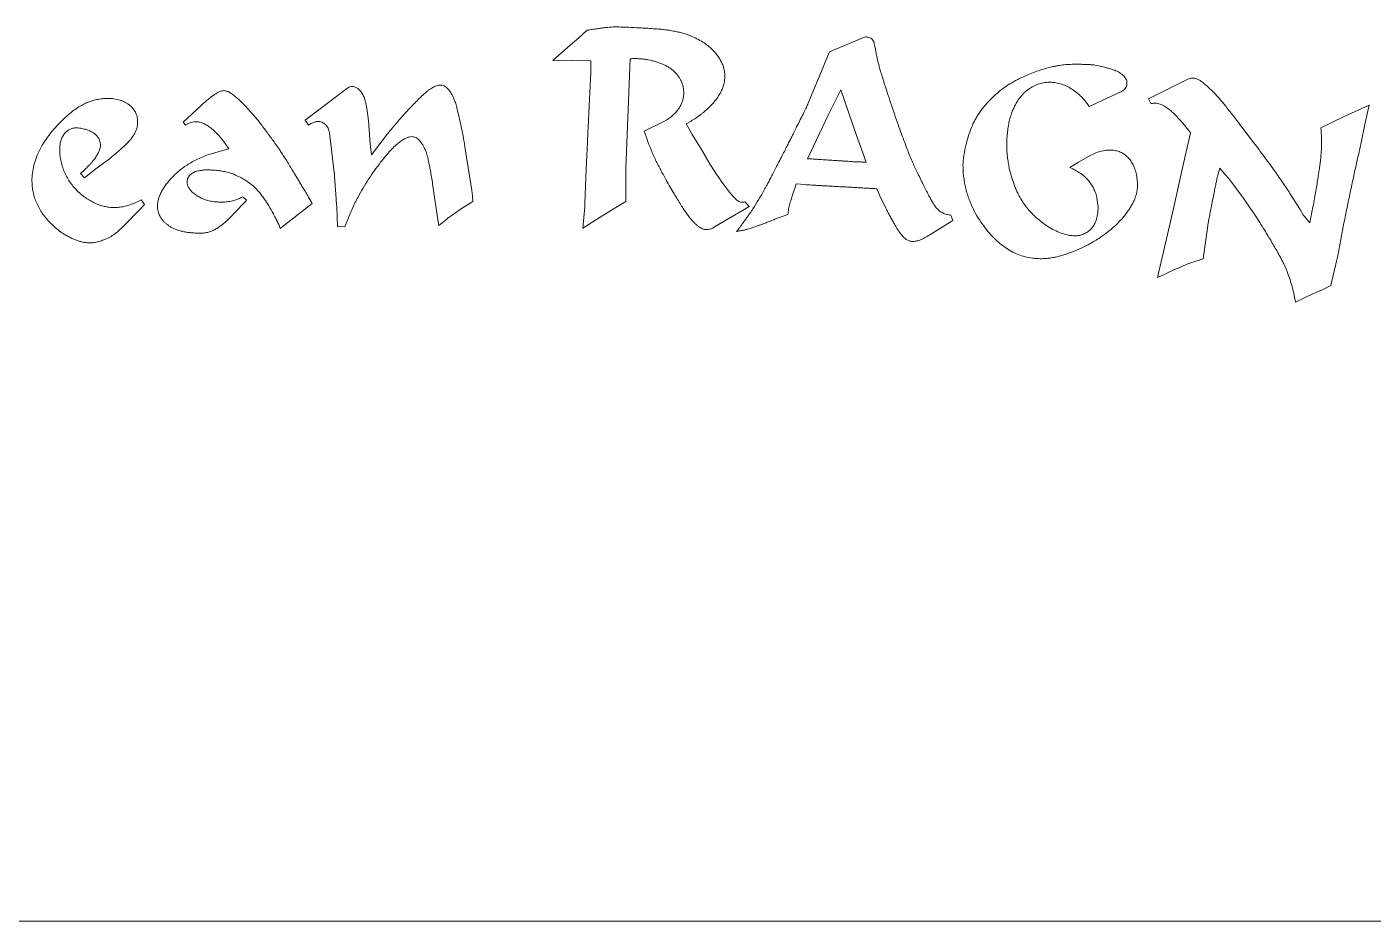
# Model space of a CAD drawing. Header units: millimetres. Extents: x -30 to 30, y -30 to 30.
# Drawn here: x -6.81 to 16.04, y -30 to -14.82 of the extents above; entities that cross this region are included whole.
import ezdxf

# ---------------------------------------------------------------- set-up
doc = ezdxf.new("R2010")
doc.units = ezdxf.units.MM

msp = doc.modelspace()

# ---------------------------------------------------------------- linework, layer by layer
at = {"color": 7, "linetype": 'Continuous', "lineweight": 15}
for p, q in [((2.416, -15.127), (2.563, -15.001)), ((2.563, -15.001), (2.705, -14.874)), ((6.816, -15.241), (7.409, -14.99)), ((2.122, -15.39), (2.269, -15.259)), ((2.269, -15.259), (2.416, -15.127)), ((6.74, -15.427), (6.816, -15.241)), ((2.452, -15.385), (2.122, -15.39)), ((2.766, -15.393), (2.452, -15.385)), ((2.766, -15.617), (2.766, -15.393)), ((3.435, -15.361), (3.36, -17.223)), ((6.458, -16.114), (6.719, -15.472)), ((6.719, -15.472), (6.74, -15.427)), ((12.232, -16.038), (12.9, -15.706)), ((-2.08, -16.4), (-1.358, -15.851)), ((7.012, -15.884), (6.908, -16.092)), ((7.278, -16.661), (7.012, -15.884)), ((11.772, -15.917), (11.349, -16.115)), ((13.215, -15.815), (13.35, -15.942)), ((-4.155, -16.435), (-3.85, -16.153)), ((6.908, -16.092), (6.803, -16.305)), ((7.843, -16.066), (7.919, -16.295)), ((11.349, -16.115), (11.223, -16.167)), ((12.272, -16.12), (12.232, -16.038)), ((15.552, -16.337), (15.977, -16.146)), ((15.977, -16.146), (15.939, -16.324)), ((-4.116, -16.488), (-4.155, -16.435)), ((-2.024, -16.486), (-2.08, -16.4)), ((-1.012, -16.381), (-1.008, -16.408)), ((-1.008, -16.408), (-0.984, -16.727)), ((3.674, -16.586), (3.982, -16.438)), ((3.982, -16.438), (4.066, -16.391)), ((4.467, -16.417), (4.383, -16.464)), ((6.803, -16.305), (6.447, -17.056)), ((15.159, -16.529), (15.552, -16.337)), ((15.939, -16.324), (15.906, -16.476)), ((-1.984, -16.459), (-2.024, -16.486)), ((-1.656, -16.718), (-1.67, -16.618)), ((-0.958, -16.992), (-0.684, -16.632)), ((4.383, -16.464), (4.455, -16.585)), ((4.455, -16.585), (4.489, -16.642)), ((4.489, -16.642), (4.644, -16.899)), ((7.359, -16.891), (7.278, -16.661)), ((12.801, -17.262), (12.947, -16.616)), ((12.914, -16.572), (12.838, -16.48)), ((12.947, -16.616), (12.914, -16.572)), ((13.819, -16.52), (14.021, -16.785)), ((15.906, -16.476), (15.842, -16.78)), ((-3.543, -16.932), (-3.38, -16.887)), ((-3.38, -16.887), (-3.44, -16.799)), ((-1.646, -16.801), (-1.656, -16.718)), ((-1.588, -17.288), (-1.646, -16.801)), ((-0.984, -16.727), (-0.978, -16.801)), ((-0.978, -16.801), (-0.958, -16.992)), ((0.629, -16.856), (0.714, -17.38)), ((4.644, -16.899), (4.794, -17.156)), ((7.441, -17.115), (7.359, -16.891)), ((-5.458, -17.1), (-5.635, -17.229)), ((-5.435, -17.085), (-5.458, -17.1)), ((-5.251, -16.928), (-5.435, -17.085)), ((-3.696, -16.977), (-3.633, -16.96)), ((-3.633, -16.96), (-3.543, -16.932)), ((10.897, -17.206), (11.043, -17.115)), ((11.043, -17.115), (11.267, -16.988)), ((-5.895, -17.308), (-5.838, -17.258)), ((-5.829, -17.381), (-5.895, -17.308)), ((-5.635, -17.229), (-5.829, -17.381)), ((3.36, -17.223), (3.358, -17.501)), ((4.794, -17.156), (4.914, -17.344)), ((10.946, -17.227), (10.897, -17.206)), ((12.655, -17.904), (12.801, -17.262)), ((13.411, -17.327), (13.393, -17.398)), ((13.445, -17.217), (13.411, -17.327)), ((13.525, -17.311), (13.445, -17.217)), ((13.594, -17.393), (13.525, -17.311)), ((0.177, -18.127), (0.081, -17.484)), ((0.714, -17.38), (0.745, -17.598)), ((3.358, -17.501), (3.361, -17.785)), ((6.227, -17.559), (6.197, -17.653)), ((6.254, -17.483), (6.227, -17.559)), ((6.4, -17.496), (6.254, -17.483)), ((6.419, -17.497), (6.4, -17.496)), ((7.63, -17.59), (7.617, -17.566)), ((7.67, -17.684), (7.63, -17.59)), ((13.855, -17.743), (13.594, -17.393)), ((-4.927, -17.787), (-4.866, -17.755)), ((-4.866, -17.755), (-4.809, -17.832)), ((-3.086, -17.772), (-3.298, -17.994)), ((-3.14, -17.702), (-3.077, -17.762)), ((-3.077, -17.762), (-3.086, -17.772)), ((-1.963, -17.817), (-2.507, -18.24)), ((-2.028, -17.706), (-1.963, -17.817)), ((0.765, -17.785), (0.625, -17.865)), ((0.745, -17.598), (0.756, -17.685)), ((0.756, -17.685), (0.765, -17.785)), ((3.361, -17.785), (3.164, -17.9)), ((5.381, -17.789), (5.455, -17.869)), ((7.775, -17.896), (7.67, -17.684)), ((11.375, -17.845), (11.358, -17.727)), ((14.634, -17.645), (14.807, -17.918)), ((-4.809, -17.832), (-4.89, -17.917)), ((2.63, -18.235), (2.662, -17.871)), ((2.972, -18.021), (2.803, -18.128)), ((3.164, -17.9), (2.972, -18.021)), ((5.343, -17.933), (4.865, -18.215)), ((5.455, -17.869), (5.343, -17.933)), ((6.111, -18.004), (5.891, -18.085)), ((8.879, -18.013), (8.909, -18.107)), ((12.519, -18.492), (12.655, -17.904)), ((14.807, -17.918), (14.86, -18.006)), ((14.86, -18.006), (14.97, -18.143)), ((14.97, -18.143), (15.024, -17.874)), ((-1.407, -18.213), (-1.535, -18.206)), ((-1.385, -18.158), (-1.407, -18.213)), ((-1.367, -18.112), (-1.385, -18.158)), ((0.187, -18.191), (0.177, -18.127)), ((2.803, -18.128), (2.63, -18.235)), ((4.865, -18.215), (4.837, -18.233)), ((8.909, -18.107), (8.523, -18.348)), ((13.235, -18.233), (13.19, -18.554)), ((13.247, -18.147), (13.235, -18.233)), ((12.385, -19.075), (12.519, -18.492)), ((10.958, -18.629), (10.876, -18.659)), ((11.051, -18.59), (10.958, -18.629)), ((13.183, -18.595), (13.158, -18.753)), ((13.19, -18.554), (13.183, -18.595)), ((15.438, -18.73), (15.425, -18.797)), ((13.158, -18.753), (12.97, -18.816)), ((15.425, -18.797), (15.326, -19.211)), ((14.728, -19.491), (14.706, -19.376)), ((14.88, -19.417), (14.728, -19.491)), ((15.032, -19.347), (14.88, -19.417)), ((15.179, -19.281), (15.032, -19.347)), ((15.326, -19.211), (15.179, -19.281)), ((-22, -30), (22, -30))]:
    msp.add_line(p, q, dxfattribs=at)
for points, knots in [([(2.705, -14.874), (2.734, -14.87), (2.79, -14.861), (2.87, -14.848), (2.945, -14.838), (3.036, -14.826), (3.145, -14.817), (3.231, -14.819), (3.274, -14.82)], [0, 0, 0, 0, 0.153111, 0.296743, 0.427151, 0.548107, 0.776114, 1, 1, 1, 1]), ([(3.274, -14.82), (3.32, -14.821), (3.409, -14.825), (3.536, -14.831), (3.651, -14.837), (3.754, -14.843), (3.844, -14.85), (3.923, -14.855), (3.99, -14.862), (4.062, -14.87), (4.141, -14.883), (4.229, -14.899), (4.309, -14.919), (4.36, -14.934), (4.384, -14.942)], [0, 0, 0, 0, 0.123994, 0.23738, 0.340161, 0.43234, 0.513372, 0.584359, 0.644231, 0.693547, 0.778896, 0.858148, 0.931688, 1, 1, 1, 1]), ([(4.384, -14.942), (4.426, -14.958), (4.506, -14.989), (4.616, -15.043), (4.711, -15.102), (4.765, -15.146), (4.791, -15.168)], [0, 0, 0, 0, 0.288064, 0.549401, 0.785949, 1, 1, 1, 1]), ([(7.409, -14.99), (7.417, -14.989), (7.432, -14.987), (7.458, -14.989), (7.487, -14.997), (7.506, -15.006), (7.517, -15.011)], [0, 0, 0, 0, 0.202576, 0.428133, 0.6923, 1, 1, 1, 1]), ([(7.517, -15.011), (7.528, -15.018), (7.552, -15.033), (7.569, -15.069), (7.579, -15.111), (7.591, -15.163), (7.605, -15.235), (7.615, -15.289), (7.621, -15.32)], [0, 0, 0, 0, 0.116653, 0.244501, 0.344914, 0.502643, 0.721366, 1, 1, 1, 1]), ([(4.791, -15.168), (4.812, -15.187), (4.852, -15.226), (4.904, -15.288), (4.949, -15.35), (4.984, -15.414), (5.012, -15.478), (5.03, -15.543), (5.041, -15.61), (5.04, -15.654), (5.04, -15.677)], [0, 0, 0, 0, 0.146071, 0.283813, 0.414116, 0.5379, 0.656774, 0.771824, 0.885968, 1, 1, 1, 1]), ([(3.495, -15.353), (3.483, -15.356), (3.463, -15.36), (3.443, -15.36), (3.435, -15.361)], [0, 0, 0, 0, 0.591973, 1, 1, 1, 1]), ([(3.554, -15.356), (3.544, -15.356), (3.524, -15.355), (3.504, -15.354), (3.495, -15.353)], [0, 0, 0, 0, 0.522178, 1, 1, 1, 1]), ([(3.772, -15.383), (3.756, -15.38), (3.722, -15.372), (3.667, -15.365), (3.611, -15.359), (3.573, -15.357), (3.554, -15.356)], [0, 0, 0, 0, 0.223813, 0.481616, 0.744288, 1, 1, 1, 1]), ([(4.343, -15.959), (4.344, -15.943), (4.344, -15.91), (4.339, -15.862), (4.329, -15.815), (4.314, -15.769), (4.295, -15.725), (4.27, -15.682), (4.241, -15.641), (4.207, -15.601), (4.169, -15.563), (4.126, -15.528), (4.078, -15.496), (4.025, -15.468), (3.969, -15.442), (3.907, -15.419), (3.841, -15.399), (3.796, -15.389), (3.772, -15.383)], [0, 0, 0, 0, 0.055842, 0.110521, 0.164551, 0.217765, 0.272123, 0.327166, 0.384381, 0.443012, 0.50356, 0.566006, 0.630435, 0.697404, 0.767713, 0.841002, 0.918737, 1, 1, 1, 1]), ([(7.621, -15.32), (7.624, -15.337), (7.631, -15.375), (7.646, -15.434), (7.663, -15.5), (7.682, -15.56), (7.698, -15.615), (7.713, -15.662), (7.729, -15.715), (7.748, -15.774), (7.77, -15.839), (7.791, -15.909), (7.817, -15.985), (7.834, -16.038), (7.843, -16.066)], [0, 0, 0, 0, 0.068388, 0.145973, 0.234675, 0.332927, 0.388757, 0.452078, 0.524001, 0.603162, 0.69063, 0.785887, 0.888647, 1, 1, 1, 1]), ([(10.367, -15.561), (10.404, -15.549), (10.48, -15.523), (10.579, -15.5), (10.661, -15.483), (10.721, -15.472), (10.776, -15.464), (10.828, -15.458), (10.882, -15.455), (10.941, -15.453), (11.007, -15.452), (11.077, -15.453), (11.148, -15.454), (11.214, -15.456), (11.274, -15.461), (11.311, -15.465), (11.329, -15.467)], [0, 0, 0, 0, 0.117513, 0.247435, 0.313927, 0.375911, 0.432777, 0.485269, 0.538945, 0.599328, 0.667149, 0.741062, 0.815663, 0.883525, 0.945412, 1, 1, 1, 1]), ([(11.329, -15.467), (11.366, -15.476), (11.434, -15.491), (11.526, -15.514), (11.599, -15.534), (11.656, -15.553), (11.701, -15.571), (11.741, -15.594), (11.778, -15.62), (11.811, -15.65), (11.839, -15.682), (11.86, -15.716), (11.869, -15.754), (11.867, -15.779), (11.867, -15.791)], [0, 0, 0, 0, 0.167703, 0.308025, 0.419153, 0.502175, 0.569719, 0.636777, 0.703134, 0.769917, 0.832671, 0.890566, 0.944575, 1, 1, 1, 1]), ([(2.662, -17.871), (2.665, -17.803), (2.671, -17.671), (2.678, -17.477), (2.686, -17.295), (2.693, -17.125), (2.7, -16.965), (2.707, -16.817), (2.713, -16.68), (2.725, -16.434), (2.743, -16.081), (2.759, -15.77), (2.766, -15.617)], [0, 0, 0, 0, 0.090572, 0.176449, 0.257048, 0.332673, 0.403617, 0.469281, 0.530265, 0.585969, 0.796502, 1, 1, 1, 1]), ([(5.04, -15.677), (5.038, -15.701), (5.035, -15.752), (5.015, -15.826), (4.986, -15.9), (4.947, -15.974), (4.897, -16.046), (4.837, -16.119), (4.767, -16.192), (4.715, -16.238), (4.688, -16.261)], [0, 0, 0, 0, 0.105963, 0.214566, 0.326547, 0.444801, 0.570044, 0.703745, 0.846799, 1, 1, 1, 1]), ([(9.731, -15.888), (9.769, -15.858), (9.846, -15.8), (9.931, -15.754), (9.973, -15.73)], [0, 0, 0, 0, 0.4997174, 1, 1, 1, 1]), ([(10.636, -15.763), (10.601, -15.76), (10.532, -15.754), (10.429, -15.768), (10.329, -15.8), (10.249, -15.84), (10.189, -15.881), (10.145, -15.916), (10.104, -15.955), (10.066, -15.999), (10.029, -16.046), (9.996, -16.098), (9.965, -16.154), (9.946, -16.194), (9.937, -16.213)], [0, 0, 0, 0, 0.117455, 0.232028, 0.347296, 0.4674, 0.528995, 0.591445, 0.654589, 0.719413, 0.785674, 0.85443, 0.926089, 1, 1, 1, 1]), ([(9.973, -15.73), (9.999, -15.717), (10.056, -15.688), (10.149, -15.647), (10.254, -15.604), (10.328, -15.576), (10.367, -15.561)], [0, 0, 0, 0, 0.207794, 0.443994, 0.708273, 1, 1, 1, 1]), ([(11.01, -15.931), (10.981, -15.909), (10.925, -15.866), (10.833, -15.817), (10.737, -15.78), (10.67, -15.768), (10.636, -15.763)], [0, 0, 0, 0, 0.262143, 0.510103, 0.752963, 1, 1, 1, 1]), ([(12.9, -15.706), (12.921, -15.699), (12.96, -15.686), (13, -15.689), (13.019, -15.691)], [0, 0, 0, 0, 0.530674, 1, 1, 1, 1]), ([(13.019, -15.691), (13.034, -15.695), (13.065, -15.704), (13.112, -15.73), (13.163, -15.768), (13.197, -15.799), (13.215, -15.815)], [0, 0, 0, 0, 0.1890188, 0.4160297, 0.6844255, 1, 1, 1, 1]), ([(-3.85, -16.153), (-3.829, -16.134), (-3.787, -16.097), (-3.727, -16.046), (-3.672, -16.002), (-3.622, -15.967), (-3.576, -15.939), (-3.536, -15.918), (-3.5, -15.903), (-3.477, -15.9), (-3.466, -15.899)], [0, 0, 0, 0, 0.187724, 0.356667, 0.506076, 0.639365, 0.753846, 0.85082, 0.932432, 1, 1, 1, 1]), ([(-3.466, -15.899), (-3.453, -15.9), (-3.423, -15.903), (-3.376, -15.924), (-3.323, -15.958), (-3.262, -16.005), (-3.194, -16.066), (-3.118, -16.14), (-3.036, -16.23), (-2.979, -16.294), (-2.949, -16.328)], [0, 0, 0, 0, 0.057478, 0.130259, 0.222152, 0.335103, 0.468425, 0.623393, 0.800297, 1, 1, 1, 1]), ([(-1.358, -15.851), (-1.347, -15.844), (-1.326, -15.831), (-1.301, -15.828), (-1.289, -15.827)], [0, 0, 0, 0, 0.509319, 1, 1, 1, 1]), ([(-1.289, -15.827), (-1.274, -15.829), (-1.242, -15.832), (-1.196, -15.857), (-1.152, -15.896), (-1.127, -15.93), (-1.114, -15.948)], [0, 0, 0, 0, 0.2059579, 0.4306005, 0.6913419, 1, 1, 1, 1]), ([(-1.114, -15.948), (-1.109, -15.958), (-1.097, -15.979), (-1.082, -16.014), (-1.069, -16.053), (-1.056, -16.099), (-1.044, -16.153), (-1.032, -16.218), (-1.022, -16.295), (-1.016, -16.351), (-1.012, -16.381)], [0, 0, 0, 0, 0.075397, 0.159456, 0.252957, 0.355913, 0.47714, 0.624444, 0.799023, 1, 1, 1, 1]), ([(-0.684, -16.632), (-0.657, -16.599), (-0.604, -16.534), (-0.525, -16.44), (-0.447, -16.353), (-0.349, -16.242), (-0.223, -16.11), (-0.107, -15.996), (-0.028, -15.924), (0.01, -15.893), (0.047, -15.867), (0.081, -15.845), (0.115, -15.829), (0.147, -15.817), (0.178, -15.808), (0.199, -15.807), (0.208, -15.806)], [0, 0, 0, 0, 0.103747, 0.203248, 0.298052, 0.387877, 0.563533, 0.740659, 0.783105, 0.823059, 0.859144, 0.892558, 0.922957, 0.950393, 0.976354, 1, 1, 1, 1]), ([(0.208, -15.806), (0.22, -15.807), (0.244, -15.808), (0.278, -15.82), (0.311, -15.839), (0.341, -15.868), (0.371, -15.903), (0.398, -15.947), (0.426, -15.997), (0.441, -16.034), (0.449, -16.054)], [0, 0, 0, 0, 0.095981, 0.191196, 0.293853, 0.404951, 0.530304, 0.669832, 0.825523, 1, 1, 1, 1]), ([(4.066, -16.391), (4.087, -16.375), (4.128, -16.345), (4.183, -16.296), (4.23, -16.245), (4.27, -16.192), (4.301, -16.136), (4.323, -16.079), (4.338, -16.02), (4.342, -15.98), (4.343, -15.959)], [0, 0, 0, 0, 0.147911, 0.285891, 0.41677, 0.540114, 0.657864, 0.772614, 0.885169, 1, 1, 1, 1]), ([(9.084, -17.092), (9.094, -17.028), (9.112, -16.904), (9.155, -16.727), (9.208, -16.565), (9.263, -16.441), (9.314, -16.348), (9.358, -16.28), (9.406, -16.212), (9.46, -16.146), (9.52, -16.08), (9.585, -16.015), (9.656, -15.95), (9.705, -15.909), (9.731, -15.888)], [0, 0, 0, 0, 0.138012, 0.266467, 0.387176, 0.500254, 0.555937, 0.613374, 0.672265, 0.733348, 0.796166, 0.861902, 0.929363, 1, 1, 1, 1]), ([(11.223, -16.167), (11.21, -16.146), (11.182, -16.103), (11.132, -16.043), (11.074, -15.986), (11.032, -15.95), (11.01, -15.931)], [0, 0, 0, 0, 0.232559, 0.476699, 0.731424, 1, 1, 1, 1]), ([(11.867, -15.791), (11.864, -15.804), (11.859, -15.83), (11.839, -15.865), (11.809, -15.895), (11.785, -15.909), (11.772, -15.917)], [0, 0, 0, 0, 0.241512, 0.478026, 0.726045, 1, 1, 1, 1]), ([(13.35, -15.942), (13.366, -15.959), (13.401, -15.997), (13.454, -16.055), (13.508, -16.121), (13.545, -16.166), (13.564, -16.19)], [0, 0, 0, 0, 0.22234, 0.464873, 0.72224, 1, 1, 1, 1]), ([(-6.22, -16.418), (-6.189, -16.388), (-6.129, -16.329), (-6.036, -16.252), (-5.948, -16.188), (-5.862, -16.138), (-5.777, -16.098), (-5.689, -16.068), (-5.598, -16.046), (-5.536, -16.04), (-5.505, -16.036)], [0, 0, 0, 0, 0.158802, 0.302925, 0.434148, 0.551561, 0.663039, 0.774058, 0.886054, 1, 1, 1, 1]), ([(-5.505, -16.036), (-5.484, -16.035), (-5.444, -16.032), (-5.384, -16.034), (-5.328, -16.038), (-5.276, -16.048), (-5.225, -16.06), (-5.179, -16.077), (-5.135, -16.098), (-5.095, -16.123), (-5.059, -16.15), (-5.026, -16.18), (-4.998, -16.212), (-4.974, -16.246), (-4.956, -16.283), (-4.941, -16.321), (-4.931, -16.361), (-4.928, -16.389), (-4.926, -16.403)], [0, 0, 0, 0, 0.0812459, 0.1589439, 0.2316954, 0.3017925, 0.3685697, 0.4338293, 0.4959843, 0.5580134, 0.617742, 0.6751623, 0.7302114, 0.7847985, 0.8372987, 0.8908386, 0.9442182, 1, 1, 1, 1]), ([(0.449, -16.054), (0.453, -16.064), (0.462, -16.086), (0.473, -16.123), (0.486, -16.166), (0.493, -16.197), (0.497, -16.213)], [0, 0, 0, 0, 0.195943, 0.429274, 0.697902, 1, 1, 1, 1]), ([(0.497, -16.213), (0.509, -16.258), (0.533, -16.354), (0.565, -16.506), (0.599, -16.675), (0.619, -16.794), (0.629, -16.856)], [0, 0, 0, 0, 0.212803, 0.450892, 0.71266, 1, 1, 1, 1]), ([(6.268, -16.5), (6.281, -16.475), (6.305, -16.428), (6.337, -16.361), (6.367, -16.302), (6.393, -16.25), (6.415, -16.206), (6.432, -16.168), (6.447, -16.139), (6.454, -16.121), (6.458, -16.114)], [0, 0, 0, 0, 0.1931074, 0.3662825, 0.5195291, 0.6549088, 0.7696728, 0.8665896, 0.9428964, 1, 1, 1, 1]), ([(9.937, -16.213), (9.926, -16.239), (9.904, -16.291), (9.879, -16.377), (9.858, -16.47), (9.848, -16.536), (9.843, -16.57)], [0, 0, 0, 0, 0.221178, 0.461834, 0.719635, 1, 1, 1, 1]), ([(12.388, -16.118), (12.37, -16.116), (12.331, -16.112), (12.292, -16.117), (12.272, -16.12)], [0, 0, 0, 0, 0.476719, 1, 1, 1, 1]), ([(12.838, -16.48), (12.815, -16.453), (12.772, -16.402), (12.707, -16.332), (12.646, -16.272), (12.588, -16.223), (12.534, -16.183), (12.483, -16.152), (12.435, -16.13), (12.403, -16.122), (12.388, -16.118)], [0, 0, 0, 0, 0.179971, 0.341979, 0.487959, 0.61679, 0.7314, 0.832572, 0.921446, 1, 1, 1, 1]), ([(13.564, -16.19), (13.57, -16.198), (13.583, -16.215), (13.606, -16.242), (13.631, -16.276), (13.661, -16.315), (13.694, -16.359), (13.733, -16.408), (13.775, -16.462), (13.804, -16.5), (13.819, -16.52)], [0, 0, 0, 0, 0.070066, 0.155718, 0.257484, 0.373843, 0.507308, 0.656338, 0.820244, 1, 1, 1, 1]), ([(-6.717, -17.501), (-6.719, -17.457), (-6.723, -17.368), (-6.704, -17.233), (-6.67, -17.097), (-6.617, -16.959), (-6.546, -16.821), (-6.455, -16.685), (-6.347, -16.548), (-6.264, -16.463), (-6.22, -16.418)], [0, 0, 0, 0, 0.1079978, 0.2173556, 0.3309853, 0.4500256, 0.5756988, 0.7087709, 0.849486, 1, 1, 1, 1]), ([(-4.926, -16.403), (-4.926, -16.429), (-4.925, -16.483), (-4.946, -16.564), (-4.984, -16.645), (-5.031, -16.712), (-5.08, -16.768), (-5.128, -16.816), (-5.186, -16.871), (-5.228, -16.908), (-5.251, -16.928)], [0, 0, 0, 0, 0.122665, 0.24985, 0.38721, 0.539808, 0.628872, 0.73524, 0.858406, 1, 1, 1, 1]), ([(-3.955, -16.428), (-3.968, -16.43), (-3.995, -16.432), (-4.035, -16.445), (-4.076, -16.463), (-4.102, -16.479), (-4.116, -16.488)], [0, 0, 0, 0, 0.226502, 0.464804, 0.722059, 1, 1, 1, 1]), ([(-3.44, -16.799), (-3.463, -16.769), (-3.507, -16.711), (-3.575, -16.633), (-3.641, -16.568), (-3.707, -16.515), (-3.77, -16.474), (-3.833, -16.446), (-3.894, -16.429), (-3.935, -16.429), (-3.955, -16.428)], [0, 0, 0, 0, 0.173195, 0.329764, 0.471119, 0.597554, 0.711799, 0.815212, 0.910464, 1, 1, 1, 1]), ([(-2.949, -16.328), (-2.936, -16.343), (-2.906, -16.376), (-2.863, -16.432), (-2.812, -16.496), (-2.739, -16.597), (-2.639, -16.73), (-2.56, -16.842), (-2.52, -16.899)], [0, 0, 0, 0, 0.084584, 0.183978, 0.297968, 0.426921, 0.706109, 1, 1, 1, 1]), ([(-1.871, -16.424), (-1.889, -16.426), (-1.929, -16.43), (-1.965, -16.449), (-1.984, -16.459)], [0, 0, 0, 0, 0.472853, 1, 1, 1, 1]), ([(-1.67, -16.618), (-1.673, -16.603), (-1.679, -16.576), (-1.693, -16.537), (-1.714, -16.503), (-1.738, -16.474), (-1.766, -16.452), (-1.798, -16.436), (-1.833, -16.425), (-1.858, -16.424), (-1.871, -16.424)], [0, 0, 0, 0, 0.144194, 0.2782804, 0.4043199, 0.5269396, 0.6454318, 0.759504, 0.8764881, 1, 1, 1, 1]), ([(4.688, -16.261), (4.675, -16.272), (4.647, -16.294), (4.611, -16.321), (4.578, -16.346), (4.546, -16.367), (4.509, -16.392), (4.481, -16.408), (4.467, -16.417)], [0, 0, 0, 0, 0.1860548, 0.3896659, 0.5048912, 0.6457169, 0.8116058, 1, 1, 1, 1]), ([(7.919, -16.295), (7.94, -16.354), (7.979, -16.468), (8.037, -16.63), (8.092, -16.777), (8.128, -16.87), (8.145, -16.914)], [0, 0, 0, 0, 0.284742, 0.546988, 0.784886, 1, 1, 1, 1]), ([(-5.979, -16.532), (-6, -16.535), (-6.041, -16.541), (-6.098, -16.566), (-6.148, -16.605), (-6.19, -16.656), (-6.221, -16.718), (-6.242, -16.79), (-6.251, -16.871), (-6.249, -16.927), (-6.248, -16.957)], [0, 0, 0, 0, 0.113489, 0.221223, 0.329932, 0.445799, 0.568639, 0.699725, 0.841528, 1, 1, 1, 1]), ([(-5.891, -16.539), (-5.907, -16.536), (-5.936, -16.531), (-5.965, -16.532), (-5.979, -16.532)], [0, 0, 0, 0, 0.544216, 1, 1, 1, 1]), ([(-5.558, -16.811), (-5.56, -16.794), (-5.565, -16.761), (-5.584, -16.714), (-5.612, -16.673), (-5.65, -16.636), (-5.697, -16.604), (-5.753, -16.577), (-5.819, -16.555), (-5.866, -16.545), (-5.891, -16.539)], [0, 0, 0, 0, 0.109867, 0.215974, 0.320703, 0.432549, 0.553491, 0.686682, 0.835837, 1, 1, 1, 1]), ([(3.974, -17.288), (3.945, -17.233), (3.885, -17.122), (3.807, -16.949), (3.734, -16.77), (3.694, -16.648), (3.674, -16.586)], [0, 0, 0, 0, 0.245625, 0.494441, 0.745523, 1, 1, 1, 1]), ([(6.016, -17), (6.032, -16.97), (6.061, -16.912), (6.103, -16.829), (6.141, -16.754), (6.175, -16.687), (6.204, -16.629), (6.229, -16.578), (6.25, -16.536), (6.262, -16.511), (6.268, -16.5)], [0, 0, 0, 0, 0.182394, 0.348974, 0.498157, 0.631524, 0.748551, 0.848708, 0.933051, 1, 1, 1, 1]), ([(9.843, -16.57), (9.839, -16.607), (9.831, -16.683), (9.826, -16.798), (9.827, -16.912), (9.837, -17.02), (9.852, -17.117), (9.865, -17.202), (9.881, -17.281), (9.897, -17.331), (9.905, -17.357)], [0, 0, 0, 0, 0.140402, 0.287723, 0.434085, 0.571844, 0.696135, 0.802213, 0.899254, 1, 1, 1, 1]), ([(15.024, -17.874), (15.033, -17.826), (15.049, -17.736), (15.073, -17.604), (15.093, -17.484), (15.111, -17.373), (15.126, -17.273), (15.139, -17.184), (15.15, -17.105), (15.159, -17.014), (15.168, -16.907), (15.171, -16.78), (15.169, -16.654), (15.162, -16.571), (15.159, -16.529)], [0, 0, 0, 0, 0.106475, 0.204452, 0.294895, 0.377327, 0.451755, 0.518669, 0.577177, 0.628137, 0.721494, 0.814597, 0.9072, 1, 1, 1, 1]), ([(-5.6, -16.969), (-5.593, -16.956), (-5.579, -16.93), (-5.565, -16.89), (-5.557, -16.85), (-5.558, -16.824), (-5.558, -16.811)], [0, 0, 0, 0, 0.271576, 0.527628, 0.765832, 1, 1, 1, 1]), ([(-2.52, -16.899), (-2.506, -16.921), (-2.477, -16.966), (-2.43, -17.037), (-2.38, -17.117), (-2.336, -17.189), (-2.298, -17.252), (-2.266, -17.305), (-2.232, -17.361), (-2.195, -17.421), (-2.157, -17.487), (-2.116, -17.556), (-2.073, -17.629), (-2.044, -17.68), (-2.028, -17.706)], [0, 0, 0, 0, 0.080932, 0.170986, 0.270968, 0.380296, 0.439937, 0.504618, 0.574341, 0.649342, 0.729627, 0.814348, 0.904353, 1, 1, 1, 1]), ([(-0.273, -16.681), (-0.288, -16.683), (-0.322, -16.686), (-0.374, -16.706), (-0.431, -16.738), (-0.493, -16.781), (-0.562, -16.84), (-0.635, -16.917), (-0.718, -17.01), (-0.772, -17.08), (-0.801, -17.117)], [0, 0, 0, 0, 0.066553, 0.144554, 0.23552, 0.343085, 0.469265, 0.621012, 0.79774, 1, 1, 1, 1]), ([(-0.041, -16.911), (-0.05, -16.892), (-0.066, -16.858), (-0.093, -16.811), (-0.121, -16.771), (-0.149, -16.738), (-0.178, -16.712), (-0.209, -16.695), (-0.241, -16.683), (-0.262, -16.682), (-0.273, -16.681)], [0, 0, 0, 0, 0.17559, 0.333382, 0.474337, 0.599804, 0.711694, 0.813388, 0.907121, 1, 1, 1, 1]), ([(11.267, -16.988), (11.299, -16.973), (11.362, -16.945), (11.458, -16.918), (11.551, -16.905), (11.611, -16.91), (11.64, -16.913)], [0, 0, 0, 0, 0.278429, 0.534199, 0.772155, 1, 1, 1, 1]), ([(14.021, -16.785), (14.079, -16.863), (14.192, -17.013), (14.353, -17.234), (14.499, -17.443), (14.591, -17.579), (14.634, -17.645)], [0, 0, 0, 0, 0.276291, 0.534715, 0.775976, 1, 1, 1, 1]), ([(15.842, -16.78), (15.826, -16.852), (15.793, -16.999), (15.743, -17.228), (15.69, -17.471), (15.636, -17.725), (15.582, -17.983), (15.532, -18.238), (15.483, -18.486), (15.453, -18.649), (15.438, -18.73)], [0, 0, 0, 0, 0.110229, 0.228125, 0.353115, 0.485452, 0.619344, 0.749979, 0.876775, 1, 1, 1, 1]), ([(-6.248, -16.957), (-6.244, -16.991), (-6.237, -17.059), (-6.214, -17.157), (-6.184, -17.251), (-6.143, -17.341), (-6.095, -17.424), (-6.04, -17.502), (-5.979, -17.575), (-5.933, -17.618), (-5.91, -17.64)], [0, 0, 0, 0, 0.132159, 0.260675, 0.386999, 0.512372, 0.636344, 0.758438, 0.878506, 1, 1, 1, 1]), ([(-5.838, -17.258), (-5.823, -17.242), (-5.792, -17.213), (-5.751, -17.169), (-5.715, -17.13), (-5.677, -17.084), (-5.638, -17.032), (-5.612, -16.99), (-5.6, -16.969)], [0, 0, 0, 0, 0.179036, 0.339466, 0.480097, 0.601215, 0.81362, 1, 1, 1, 1]), ([(-4.589, -17.881), (-4.589, -17.862), (-4.589, -17.823), (-4.579, -17.764), (-4.562, -17.704), (-4.536, -17.643), (-4.503, -17.582), (-4.463, -17.52), (-4.416, -17.458), (-4.364, -17.396), (-4.304, -17.335), (-4.239, -17.274), (-4.166, -17.217), (-4.088, -17.161), (-4.001, -17.109), (-3.907, -17.06), (-3.805, -17.016), (-3.733, -16.99), (-3.696, -16.977)], [0, 0, 0, 0, 0.042752, 0.0870128, 0.1330353, 0.1821257, 0.2339985, 0.2883701, 0.3459476, 0.4065873, 0.4701667, 0.5362277, 0.6047421, 0.6763011, 0.7510342, 0.8296991, 0.9126558, 1, 1, 1, 1]), ([(-0.801, -17.117), (-0.837, -17.164), (-0.907, -17.257), (-1.006, -17.403), (-1.099, -17.553), (-1.157, -17.656), (-1.185, -17.707)], [0, 0, 0, 0, 0.248669, 0.498338, 0.748903, 1, 1, 1, 1]), ([(0.081, -17.484), (0.075, -17.445), (0.063, -17.371), (0.045, -17.267), (0.028, -17.177), (0.012, -17.101), (-0.001, -17.037), (-0.015, -16.985), (-0.027, -16.944), (-0.037, -16.921), (-0.041, -16.911)], [0, 0, 0, 0, 0.2039635, 0.3831486, 0.5388911, 0.6697014, 0.7791365, 0.8710811, 0.9440196, 1, 1, 1, 1]), ([(5.518, -17.906), (5.55, -17.855), (5.613, -17.756), (5.68, -17.641), (5.724, -17.56), (5.752, -17.509), (5.784, -17.449), (5.821, -17.378), (5.863, -17.298), (5.909, -17.208), (5.961, -17.107), (5.997, -17.037), (6.016, -17)], [0, 0, 0, 0, 0.176194, 0.34077, 0.385942, 0.441973, 0.50856, 0.58571, 0.672857, 0.77143, 0.880002, 1, 1, 1, 1]), ([(6.447, -17.056), (6.471, -17.057), (6.512, -17.06), (6.553, -17.063), (6.57, -17.064)], [0, 0, 0, 0, 0.58601, 1, 1, 1, 1]), ([(6.57, -17.064), (6.591, -17.065), (6.627, -17.067), (6.664, -17.07), (6.679, -17.071)], [0, 0, 0, 0, 0.581655, 1, 1, 1, 1]), ([(6.679, -17.071), (6.698, -17.072), (6.73, -17.074), (6.762, -17.076), (6.775, -17.077)], [0, 0, 0, 0, 0.586088, 1, 1, 1, 1]), ([(6.775, -17.077), (6.791, -17.078), (6.818, -17.079), (6.845, -17.081), (6.857, -17.082)], [0, 0, 0, 0, 0.58833, 1, 1, 1, 1]), ([(6.857, -17.082), (6.871, -17.083), (6.896, -17.085), (6.92, -17.086), (6.93, -17.087)], [0, 0, 0, 0, 0.594502, 1, 1, 1, 1]), ([(6.93, -17.087), (6.942, -17.088), (6.963, -17.089), (6.984, -17.091), (6.993, -17.092)], [0, 0, 0, 0, 0.572909, 1, 1, 1, 1]), ([(6.993, -17.092), (7.004, -17.092), (7.022, -17.093), (7.041, -17.094), (7.048, -17.095)], [0, 0, 0, 0, 0.578391, 1, 1, 1, 1]), ([(7.048, -17.095), (7.076, -17.097), (7.132, -17.1), (7.217, -17.107), (7.304, -17.11), (7.362, -17.112), (7.391, -17.112)], [0, 0, 0, 0, 0.243386, 0.492671, 0.745471, 1, 1, 1, 1]), ([(7.391, -17.112), (7.4, -17.113), (7.417, -17.114), (7.434, -17.115), (7.441, -17.115)], [0, 0, 0, 0, 0.565936, 1, 1, 1, 1]), ([(8.145, -16.914), (8.159, -16.95), (8.186, -17.021), (8.229, -17.122), (8.272, -17.217), (8.302, -17.276), (8.316, -17.305)], [0, 0, 0, 0, 0.274142, 0.531116, 0.773936, 1, 1, 1, 1]), ([(9.225, -17.838), (9.212, -17.808), (9.187, -17.749), (9.158, -17.657), (9.131, -17.564), (9.111, -17.471), (9.097, -17.377), (9.086, -17.283), (9.083, -17.187), (9.084, -17.124), (9.084, -17.092)], [0, 0, 0, 0, 0.1273331, 0.2536189, 0.3781399, 0.5026608, 0.6266009, 0.7506189, 0.8749306, 1, 1, 1, 1]), ([(11.64, -16.913), (11.666, -16.917), (11.718, -16.926), (11.79, -16.959), (11.855, -17.003), (11.911, -17.061), (11.96, -17.13), (11.997, -17.212), (12.026, -17.303), (12.036, -17.369), (12.041, -17.403)], [0, 0, 0, 0, 0.116539, 0.229256, 0.341617, 0.45824, 0.58079, 0.709793, 0.849204, 1, 1, 1, 1]), ([(-3.773, -17.246), (-3.797, -17.248), (-3.846, -17.252), (-3.908, -17.265), (-3.958, -17.279), (-3.991, -17.295), (-4.021, -17.316), (-4.045, -17.341), (-4.064, -17.37), (-4.079, -17.4), (-4.086, -17.432), (-4.086, -17.454), (-4.086, -17.465)], [0, 0, 0, 0, 0.165734, 0.347945, 0.439593, 0.525048, 0.608876, 0.690596, 0.77051, 0.847024, 0.922899, 1, 1, 1, 1]), ([(-3.293, -17.321), (-3.318, -17.312), (-3.369, -17.294), (-3.451, -17.274), (-3.539, -17.259), (-3.616, -17.252), (-3.676, -17.248), (-3.715, -17.246), (-3.746, -17.245), (-3.765, -17.246), (-3.773, -17.246)], [0, 0, 0, 0, 0.160054, 0.333026, 0.517018, 0.71281, 0.806343, 0.884938, 0.94991, 1, 1, 1, 1]), ([(-2.621, -17.994), (-2.647, -17.947), (-2.696, -17.859), (-2.774, -17.739), (-2.85, -17.638), (-2.925, -17.554), (-3.006, -17.484), (-3.092, -17.421), (-3.189, -17.367), (-3.258, -17.337), (-3.293, -17.321)], [0, 0, 0, 0, 0.164411, 0.311552, 0.440309, 0.553155, 0.658897, 0.767723, 0.881316, 1, 1, 1, 1]), ([(-1.549, -17.845), (-1.552, -17.802), (-1.558, -17.722), (-1.565, -17.611), (-1.573, -17.516), (-1.578, -17.438), (-1.583, -17.377), (-1.585, -17.332), (-1.587, -17.305), (-1.588, -17.292), (-1.588, -17.288)], [0, 0, 0, 0, 0.230416, 0.431123, 0.602207, 0.742315, 0.851616, 0.931128, 0.981009, 1, 1, 1, 1]), ([(4.442, -18.052), (4.427, -18.032), (4.394, -17.989), (4.346, -17.918), (4.292, -17.838), (4.237, -17.747), (4.176, -17.647), (4.112, -17.536), (4.044, -17.416), (3.998, -17.332), (3.974, -17.288)], [0, 0, 0, 0, 0.084217, 0.180156, 0.287125, 0.406021, 0.537045, 0.679465, 0.834325, 1, 1, 1, 1]), ([(4.914, -17.344), (4.929, -17.365), (4.958, -17.407), (5.001, -17.465), (5.04, -17.519), (5.076, -17.566), (5.109, -17.608), (5.137, -17.645), (5.163, -17.676), (5.192, -17.708), (5.224, -17.741), (5.26, -17.77), (5.293, -17.789), (5.315, -17.793), (5.325, -17.795)], [0, 0, 0, 0, 0.1268119, 0.2442184, 0.3509727, 0.4468504, 0.5318751, 0.6077441, 0.6728065, 0.7271267, 0.8175211, 0.8918946, 0.9519311, 1, 1, 1, 1]), ([(8.316, -17.305), (8.334, -17.342), (8.368, -17.413), (8.417, -17.513), (8.463, -17.602), (8.503, -17.681), (8.541, -17.748), (8.574, -17.805), (8.603, -17.851), (8.635, -17.896), (8.679, -17.941), (8.738, -17.979), (8.806, -18.005), (8.854, -18.011), (8.879, -18.013)], [0, 0, 0, 0, 0.1298271, 0.2475066, 0.3530427, 0.44583, 0.5271662, 0.5964129, 0.6533781, 0.6982102, 0.7735206, 0.8474676, 0.9210368, 1, 1, 1, 1]), ([(9.905, -17.357), (9.918, -17.396), (9.942, -17.473), (9.986, -17.585), (10.038, -17.69), (10.096, -17.788), (10.16, -17.88), (10.232, -17.964), (10.31, -18.042), (10.367, -18.089), (10.396, -18.112)], [0, 0, 0, 0, 0.135052, 0.265528, 0.39264, 0.516853, 0.638537, 0.758802, 0.879185, 1, 1, 1, 1]), ([(11.358, -17.727), (11.351, -17.7), (11.338, -17.646), (11.307, -17.57), (11.268, -17.499), (11.221, -17.432), (11.164, -17.373), (11.1, -17.318), (11.026, -17.269), (10.973, -17.241), (10.946, -17.227)], [0, 0, 0, 0, 0.124936, 0.246447, 0.366319, 0.485838, 0.607285, 0.732529, 0.862591, 1, 1, 1, 1]), ([(-6.336, -18.214), (-6.364, -18.188), (-6.419, -18.137), (-6.491, -18.054), (-6.554, -17.969), (-6.607, -17.881), (-6.65, -17.79), (-6.684, -17.697), (-6.706, -17.6), (-6.714, -17.534), (-6.717, -17.501)], [0, 0, 0, 0, 0.138186, 0.269849, 0.397611, 0.521386, 0.641254, 0.76056, 0.880109, 1, 1, 1, 1]), ([(-4.086, -17.465), (-4.085, -17.473), (-4.082, -17.491), (-4.077, -17.509), (-4.074, -17.519)], [0, 0, 0, 0, 0.409774, 1, 1, 1, 1]), ([(-4.074, -17.519), (-4.065, -17.535), (-4.048, -17.568), (-4.009, -17.613), (-3.959, -17.656), (-3.899, -17.697), (-3.83, -17.733), (-3.755, -17.762), (-3.673, -17.781), (-3.617, -17.787), (-3.588, -17.79)], [0, 0, 0, 0, 0.091925, 0.192224, 0.306135, 0.432331, 0.567481, 0.706403, 0.849382, 1, 1, 1, 1]), ([(7.617, -17.566), (7.6, -17.565), (7.563, -17.562), (7.505, -17.559), (7.438, -17.555), (7.364, -17.552), (7.283, -17.547), (7.195, -17.541), (7.099, -17.536), (6.998, -17.531), (6.897, -17.525), (6.803, -17.52), (6.718, -17.516), (6.641, -17.511), (6.573, -17.507), (6.514, -17.504), (6.463, -17.5), (6.432, -17.498), (6.419, -17.497)], [0, 0, 0, 0, 0.043016, 0.092076, 0.147211, 0.208939, 0.276743, 0.350623, 0.430547, 0.517065, 0.603064, 0.681339, 0.75244, 0.816398, 0.873182, 0.92279, 0.965257, 1, 1, 1, 1]), ([(12.04, -17.587), (12.037, -17.605), (12.031, -17.642), (12.014, -17.698), (11.993, -17.755), (11.966, -17.813), (11.932, -17.872), (11.893, -17.933), (11.849, -17.996), (11.815, -18.037), (11.798, -18.058)], [0, 0, 0, 0, 0.102831, 0.209411, 0.322604, 0.442362, 0.569969, 0.704789, 0.848191, 1, 1, 1, 1]), ([(12.041, -17.403), (12.043, -17.436), (12.048, -17.498), (12.042, -17.559), (12.04, -17.587)], [0, 0, 0, 0, 0.541001, 1, 1, 1, 1]), ([(13.393, -17.398), (13.392, -17.408), (13.388, -17.428), (13.381, -17.461), (13.374, -17.5), (13.365, -17.543), (13.355, -17.591), (13.345, -17.645), (13.333, -17.704), (13.317, -17.785), (13.297, -17.882), (13.277, -17.987), (13.26, -18.073), (13.251, -18.124), (13.247, -18.147)], [0, 0, 0, 0, 0.037883, 0.082047, 0.133178, 0.191441, 0.255989, 0.327502, 0.406148, 0.49091, 0.655166, 0.794624, 0.910135, 1, 1, 1, 1]), ([(-5.91, -17.64), (-5.884, -17.661), (-5.834, -17.703), (-5.755, -17.757), (-5.675, -17.8), (-5.595, -17.836), (-5.513, -17.862), (-5.43, -17.878), (-5.347, -17.886), (-5.291, -17.883), (-5.263, -17.882)], [0, 0, 0, 0, 0.140999, 0.274983, 0.403268, 0.526219, 0.646319, 0.764967, 0.881761, 1, 1, 1, 1]), ([(-5.263, -17.882), (-5.235, -17.879), (-5.179, -17.872), (-5.095, -17.853), (-5.011, -17.824), (-4.955, -17.799), (-4.927, -17.787)], [0, 0, 0, 0, 0.23729, 0.480493, 0.734485, 1, 1, 1, 1]), ([(-3.588, -17.79), (-3.566, -17.791), (-3.528, -17.793), (-3.489, -17.793), (-3.473, -17.793)], [0, 0, 0, 0, 0.574908, 1, 1, 1, 1]), ([(-3.473, -17.793), (-3.442, -17.79), (-3.383, -17.786), (-3.296, -17.767), (-3.215, -17.74), (-3.165, -17.715), (-3.14, -17.702)], [0, 0, 0, 0, 0.263435, 0.515993, 0.76043, 1, 1, 1, 1]), ([(-1.185, -17.707), (-1.203, -17.74), (-1.238, -17.807), (-1.286, -17.909), (-1.329, -18.011), (-1.355, -18.079), (-1.367, -18.112)], [0, 0, 0, 0, 0.250419, 0.508856, 0.76107, 1, 1, 1, 1]), ([(5.325, -17.795), (5.333, -17.794), (5.351, -17.794), (5.37, -17.79), (5.381, -17.789)], [0, 0, 0, 0, 0.414609, 1, 1, 1, 1]), ([(6.197, -17.653), (6.189, -17.678), (6.173, -17.733), (6.144, -17.817), (6.121, -17.909), (6.114, -17.972), (6.111, -18.004)], [0, 0, 0, 0, 0.221567, 0.474261, 0.737077, 1, 1, 1, 1]), ([(14.2, -18.266), (14.174, -18.224), (14.122, -18.138), (14.038, -18.008), (13.949, -17.876), (13.886, -17.788), (13.855, -17.743)], [0, 0, 0, 0, 0.236961, 0.482528, 0.736835, 1, 1, 1, 1]), ([(-4.89, -17.917), (-4.911, -17.939), (-4.951, -17.981), (-5.009, -18.041), (-5.061, -18.094), (-5.108, -18.142), (-5.148, -18.183), (-5.183, -18.217), (-5.212, -18.246), (-5.255, -18.286), (-5.313, -18.336), (-5.371, -18.371), (-5.398, -18.387)], [0, 0, 0, 0, 0.131931, 0.251728, 0.359412, 0.454984, 0.537763, 0.608428, 0.666981, 0.712763, 0.8635, 1, 1, 1, 1]), ([(-3.952, -18.318), (-3.976, -18.316), (-4.023, -18.313), (-4.092, -18.305), (-4.156, -18.292), (-4.216, -18.276), (-4.273, -18.258), (-4.325, -18.236), (-4.372, -18.21), (-4.415, -18.182), (-4.454, -18.151), (-4.488, -18.118), (-4.517, -18.082), (-4.542, -18.046), (-4.561, -18.007), (-4.575, -17.967), (-4.586, -17.925), (-4.588, -17.896), (-4.589, -17.881)], [0, 0, 0, 0, 0.086009, 0.166913, 0.243941, 0.317281, 0.387022, 0.453023, 0.516835, 0.57757, 0.635746, 0.691404, 0.745085, 0.796742, 0.847276, 0.89781, 0.948278, 1, 1, 1, 1]), ([(-3.298, -17.994), (-3.324, -18.021), (-3.374, -18.072), (-3.447, -18.141), (-3.516, -18.195), (-3.579, -18.24), (-3.642, -18.274), (-3.707, -18.298), (-3.774, -18.315), (-3.82, -18.319), (-3.843, -18.321)], [0, 0, 0, 0, 0.172591, 0.325952, 0.460711, 0.57729, 0.683752, 0.78759, 0.892967, 1, 1, 1, 1]), ([(-2.507, -18.24), (-2.515, -18.218), (-2.532, -18.172), (-2.564, -18.107), (-2.594, -18.047), (-2.613, -18.01), (-2.621, -17.994)], [0, 0, 0, 0, 0.256282, 0.539842, 0.801542, 1, 1, 1, 1]), ([(-1.535, -18.206), (-1.535, -18.172), (-1.537, -18.108), (-1.539, -18.015), (-1.543, -17.928), (-1.547, -17.872), (-1.549, -17.845)], [0, 0, 0, 0, 0.276366, 0.534482, 0.776276, 1, 1, 1, 1]), ([(0.625, -17.865), (0.55, -17.916), (0.398, -18.017), (0.257, -18.133), (0.187, -18.191)], [0, 0, 0, 0, 0.500198, 1, 1, 1, 1]), ([(5.381, -18.103), (5.394, -18.085), (5.419, -18.05), (5.454, -17.998), (5.488, -17.952), (5.508, -17.921), (5.518, -17.906)], [0, 0, 0, 0, 0.2806385, 0.5420827, 0.781399, 1, 1, 1, 1]), ([(8.223, -18.461), (8.205, -18.458), (8.169, -18.453), (8.118, -18.426), (8.07, -18.386), (8.032, -18.342), (8.002, -18.299), (7.976, -18.26), (7.948, -18.214), (7.918, -18.162), (7.885, -18.105), (7.85, -18.041), (7.813, -17.971), (7.788, -17.922), (7.775, -17.896)], [0, 0, 0, 0, 0.070563, 0.144677, 0.227858, 0.322063, 0.376663, 0.440081, 0.510911, 0.591925, 0.680851, 0.778808, 0.885049, 1, 1, 1, 1]), ([(9.389, -18.132), (9.357, -18.084), (9.294, -17.991), (9.248, -17.889), (9.225, -17.838)], [0, 0, 0, 0, 0.50825, 1, 1, 1, 1]), ([(10.916, -18.36), (10.944, -18.363), (10.999, -18.368), (11.08, -18.355), (11.154, -18.328), (11.221, -18.285), (11.278, -18.228), (11.323, -18.157), (11.356, -18.074), (11.366, -18.014), (11.371, -17.982)], [0, 0, 0, 0, 0.128079, 0.247444, 0.363873, 0.481624, 0.602248, 0.724945, 0.856259, 1, 1, 1, 1]), ([(11.371, -17.982), (11.373, -17.961), (11.377, -17.915), (11.376, -17.87), (11.375, -17.845)], [0, 0, 0, 0, 0.466982, 1, 1, 1, 1]), ([(-6.253, -18.285), (-6.265, -18.274), (-6.293, -18.25), (-6.321, -18.226), (-6.336, -18.214)], [0, 0, 0, 0, 0.456867, 1, 1, 1, 1]), ([(4.726, -18.26), (4.716, -18.259), (4.694, -18.257), (4.661, -18.246), (4.627, -18.228), (4.592, -18.205), (4.556, -18.176), (4.519, -18.14), (4.48, -18.098), (4.455, -18.068), (4.442, -18.052)], [0, 0, 0, 0, 0.0865318, 0.1824072, 0.2869528, 0.4004177, 0.5290506, 0.6724457, 0.8288355, 1, 1, 1, 1]), ([(4.837, -18.233), (4.818, -18.241), (4.782, -18.256), (4.744, -18.259), (4.726, -18.26)], [0, 0, 0, 0, 0.554424, 1, 1, 1, 1]), ([(5.891, -18.085), (5.864, -18.095), (5.814, -18.114), (5.744, -18.142), (5.68, -18.165), (5.625, -18.186), (5.576, -18.204), (5.535, -18.218), (5.501, -18.23), (5.466, -18.242), (5.423, -18.254), (5.369, -18.267), (5.307, -18.28), (5.264, -18.287), (5.241, -18.291)], [0, 0, 0, 0, 0.123102, 0.233976, 0.333182, 0.419818, 0.496038, 0.559694, 0.612025, 0.651802, 0.724372, 0.806981, 0.898827, 1, 1, 1, 1]), ([(5.241, -18.291), (5.25, -18.28), (5.269, -18.255), (5.301, -18.213), (5.339, -18.161), (5.366, -18.124), (5.381, -18.103)], [0, 0, 0, 0, 0.178914, 0.404633, 0.678883, 1, 1, 1, 1]), ([(10.262, -18.744), (10.22, -18.737), (10.137, -18.723), (10.017, -18.683), (9.901, -18.628), (9.79, -18.558), (9.682, -18.474), (9.579, -18.374), (9.479, -18.26), (9.419, -18.175), (9.389, -18.132)], [0, 0, 0, 0, 0.114469, 0.228901, 0.344523, 0.463608, 0.587342, 0.717012, 0.854647, 1, 1, 1, 1]), ([(10.396, -18.112), (10.43, -18.139), (10.497, -18.192), (10.606, -18.257), (10.72, -18.31), (10.8, -18.333), (10.839, -18.345)], [0, 0, 0, 0, 0.257056, 0.507784, 0.754971, 1, 1, 1, 1]), ([(11.798, -18.058), (11.771, -18.087), (11.715, -18.147), (11.621, -18.236), (11.512, -18.325), (11.431, -18.379), (11.388, -18.408)], [0, 0, 0, 0, 0.220485, 0.45741, 0.715508, 1, 1, 1, 1]), ([(14.706, -19.376), (14.695, -19.329), (14.673, -19.24), (14.637, -19.112), (14.596, -18.996), (14.56, -18.906), (14.526, -18.835), (14.496, -18.775), (14.46, -18.708), (14.419, -18.634), (14.372, -18.552), (14.32, -18.463), (14.261, -18.367), (14.221, -18.301), (14.2, -18.266)], [0, 0, 0, 0, 0.117144, 0.225352, 0.325143, 0.415936, 0.462909, 0.517813, 0.579482, 0.648885, 0.725357, 0.809581, 0.900911, 1, 1, 1, 1]), ([(-6.171, -18.338), (-6.18, -18.332), (-6.198, -18.322), (-6.221, -18.307), (-6.239, -18.296), (-6.249, -18.288), (-6.253, -18.285)], [0, 0, 0, 0, 0.34035, 0.620355, 0.840146, 1, 1, 1, 1]), ([(-5.701, -18.484), (-5.718, -18.485), (-5.754, -18.486), (-5.808, -18.482), (-5.864, -18.472), (-5.922, -18.456), (-5.982, -18.435), (-6.044, -18.408), (-6.107, -18.376), (-6.149, -18.351), (-6.171, -18.338)], [0, 0, 0, 0, 0.104453, 0.213128, 0.325912, 0.446476, 0.572731, 0.706543, 0.849006, 1, 1, 1, 1]), ([(-5.398, -18.387), (-5.426, -18.4), (-5.479, -18.426), (-5.558, -18.455), (-5.631, -18.475), (-5.679, -18.481), (-5.701, -18.484)], [0, 0, 0, 0, 0.290831, 0.554568, 0.789304, 1, 1, 1, 1]), ([(-3.843, -18.321), (-3.852, -18.321), (-3.872, -18.321), (-3.902, -18.32), (-3.928, -18.317), (-3.945, -18.318), (-3.952, -18.318)], [0, 0, 0, 0, 0.260349, 0.545175, 0.806157, 1, 1, 1, 1]), ([(8.523, -18.348), (8.493, -18.366), (8.438, -18.399), (8.358, -18.436), (8.287, -18.458), (8.243, -18.46), (8.223, -18.461)], [0, 0, 0, 0, 0.321765, 0.592192, 0.816332, 1, 1, 1, 1]), ([(10.839, -18.345), (10.85, -18.348), (10.875, -18.355), (10.901, -18.358), (10.916, -18.36)], [0, 0, 0, 0, 0.426279, 1, 1, 1, 1]), ([(11.388, -18.408), (11.359, -18.427), (11.305, -18.461), (11.239, -18.5), (11.188, -18.527), (11.147, -18.547), (11.101, -18.568), (11.068, -18.582), (11.051, -18.59)], [0, 0, 0, 0, 0.272093, 0.497237, 0.602691, 0.72119, 0.853609, 1, 1, 1, 1]), ([(10.876, -18.659), (10.85, -18.669), (10.798, -18.689), (10.719, -18.711), (10.641, -18.73), (10.563, -18.742), (10.487, -18.752), (10.411, -18.754), (10.336, -18.752), (10.286, -18.747), (10.262, -18.744)], [0, 0, 0, 0, 0.134369, 0.266133, 0.393971, 0.517877, 0.64092, 0.762215, 0.881372, 1, 1, 1, 1]), ([(12.97, -18.816), (12.925, -18.834), (12.831, -18.872), (12.688, -18.934), (12.539, -19.002), (12.437, -19.05), (12.385, -19.075)], [0, 0, 0, 0, 0.229575, 0.472257, 0.729495, 1, 1, 1, 1])]:
    msp.add_open_spline(points, degree=3, knots=knots, dxfattribs=at)

doc.saveas('drawing.dxf')
